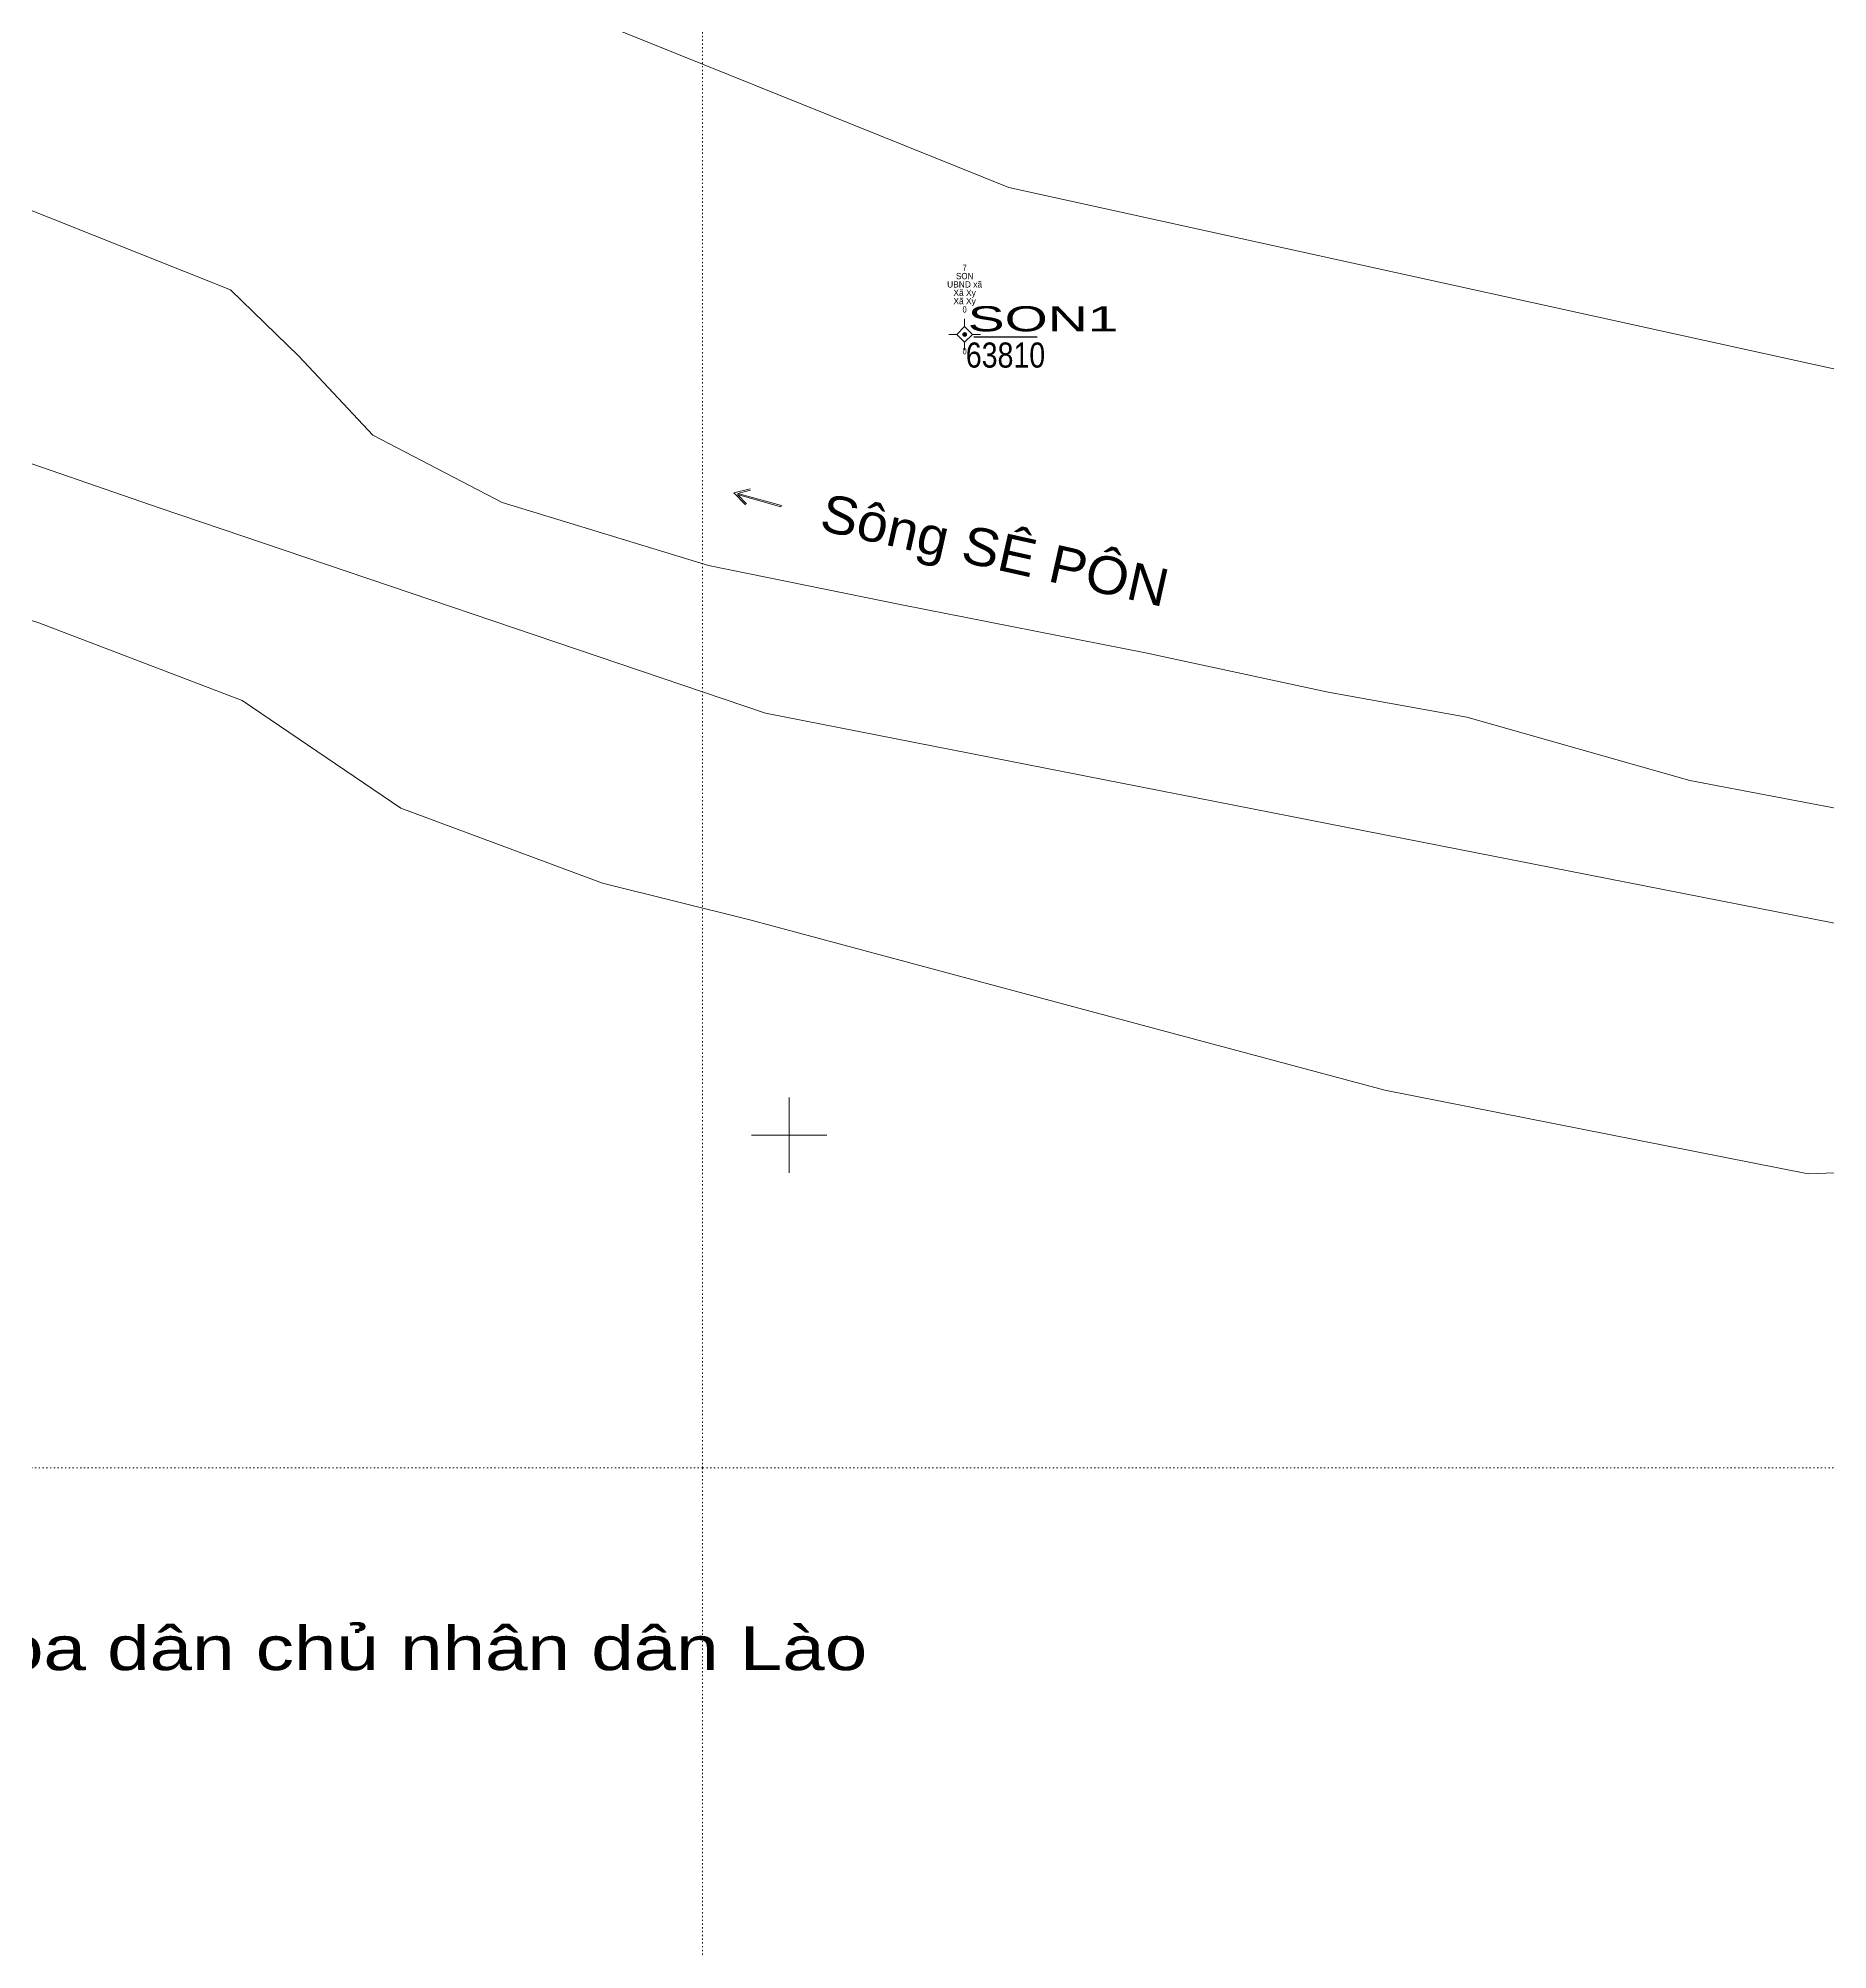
# Model space of a CAD drawing. Header units: metres. Extents: x 547678 to 549340, y 1816638 to 1818307.
# Drawn here: x 548680.3 to 548965.5, y 1817470.2 to 1817774.8 of the extents above; entities that cross this region are included whole.
import ezdxf
from ezdxf.enums import TextEntityAlignment as Align

# ---------------------------------------------------------------- set-up
doc = ezdxf.new("R2010")
doc.units = ezdxf.units.M
doc.header["$LTSCALE"] = 0.4
doc.linetypes.add('DOTTED', pattern=[1.5, 0.3, -1.2])
for name, color, linetype, lineweight in [('1', 7, 'DOTTED', 13), ('11', 7, 'Continuous', 13), ('13', 7, 'Continuous', 25), ('30', 7, 'Continuous', 13), ('32', 7, 'Continuous', 13), ('35', 7, 'Continuous', 13), ('40', 7, 'Continuous', 13), ('61', 7, 'Continuous', 13), ('63', 7, 'Continuous', 13)]:
    doc.layers.add(name, color=color, linetype=linetype, lineweight=lineweight)
for name, color, linetype in [('15', 7, 'Continuous'), ('39', 7, 'Continuous'), ('48', 7, 'Continuous')]:
    doc.layers.add(name, color=color, linetype=linetype)

msp = doc.modelspace()

# ---------------------------------------------------------------- hatches: boundary and pattern name
at = {"layer": '11'}
msp.add_hatch(color=256, dxfattribs=at).paths.add_polyline_path([(548828.26, 1817727.59, 1), (548827.659, 1817727.59, 1)])

# ---------------------------------------------------------------- linework, layer by layer
at = {"layer": '1'}
for points in [[(548232.21, 1817546.97), (548232.21, 1817926.97), (548786.21, 1817926.97), (548786.21, 1817546.97)], [(548786.21, 1817546.97), (548786.21, 1817926.97), (549340.21, 1817926.97), (549340.21, 1817546.97)], [(548232.21, 1817166.97), (548232.21, 1817546.97), (548786.21, 1817546.97), (548786.21, 1817166.97)], [(548786.21, 1817166.97), (548786.21, 1817546.97), (549340.21, 1817546.97), (549340.21, 1817166.97)]]:
    msp.add_lwpolyline(points, close=True, dxfattribs=at)
at = {"layer": '11'}
for p, q in [((548827.96, 1817730.09), (548827.96, 1817728.84)), ((548826.71, 1817727.59), (548825.46, 1817727.59)), ((548827.96, 1817726.34), (548827.96, 1817725.09)), ((548830.46, 1817727.59), (548829.21, 1817727.59))]:
    msp.add_line(p, q, dxfattribs=at)
msp.add_lwpolyline([(548827.96, 1817728.84), (548826.71, 1817727.59), (548827.96, 1817726.34), (548829.21, 1817727.59)], close=True, dxfattribs=at)
msp.add_circle((548827.959, 1817727.59), 0.3, dxfattribs=at)
at = {"layer": '13'}
msp.add_line((548829.41, 1817727.2), (548839.53, 1817727.2), dxfattribs=at)
at = {"layer": '30'}
for points in [[(549174.98, 1817626.07), (549161.45, 1817628.17), (549076.55, 1817644.07), (548999.72, 1817648.45), (548971.45, 1817651.18), (548943.53, 1817656.53), (548907.96, 1817666.58), (548885.89, 1817670.57), (548856.78, 1817676.85), (548817.95, 1817684.48), (548787.12, 1817690.78), (548754.24, 1817700.82), (548733.64, 1817711.53), (548721.85, 1817724.13), (548710.95, 1817734.69), (548645.73, 1817760.68)], [(549200, 1817622.19), (549161.45, 1817628.17), (549076.55, 1817644.07), (548999.72, 1817648.45), (548971.45, 1817651.18), (548943.53, 1817656.53), (548907.96, 1817666.58), (548885.89, 1817670.57), (548856.78, 1817676.85), (548817.95, 1817684.48), (548787.12, 1817690.78), (548754.24, 1817700.82), (548733.64, 1817711.53), (548721.85, 1817724.13), (548710.95, 1817734.69), (548645.73, 1817760.68)]]:
    msp.add_lwpolyline(points, dxfattribs=at)
at = {"layer": '32'}
for points in [[(548987.7, 1817717.46), (548835, 1817751), (548684.19, 1817811.77)], [(548984, 1817594.65), (548962.38, 1817593.85), (548894.94, 1817607.17), (548836.46, 1817622.83), (548793.74, 1817634.3), (548770.27, 1817640.17), (548738.14, 1817652.12), (548712.82, 1817669.28), (548680.42, 1817681.63), (548641.89, 1817694.02), (548609.87, 1817702.22), (548576.12, 1817706.65), (548513.38, 1817734.72), (548474.96, 1817748.51), (548452.04, 1817760.19), (548438.71, 1817768.04), (548426.54, 1817769.28), (548412.65, 1817760.45), (548365.86, 1817759.98), (548334.18, 1817766.26), (548328.8, 1817767.8)]]:
    msp.add_lwpolyline(points, dxfattribs=at)
at = {"layer": '35'}
for p, q in [((548793.2, 1817700.6), (548791.76, 1817702.09)), ((548791.81, 1817702.26), (548793.81, 1817702.77))]:
    msp.add_line(p, q, dxfattribs=at)
for points in [[(548793.77, 1817702.99), (548791.2, 1817702.35), (548793.04, 1817700.44)], [(548791.76, 1817702.09), (548798.68, 1817700.11), (548798.75, 1817700.33), (548791.81, 1817702.26)]]:
    msp.add_lwpolyline(points, dxfattribs=at)
at = {"layer": '40'}
msp.add_lwpolyline([(548520.85, 1817763.94), (548617.47, 1817728.33), (548699.58, 1817699.97), (548796.23, 1817667.25), (548996.05, 1817627.97), (549058.94, 1817616.51), (549163.58, 1817604.14), (549200, 1817600.3)], dxfattribs=at)
at = {"layer": '61'}
msp.add_lwpolyline([(549200, 1817600.3), (549163.58, 1817604.14), (549058.94, 1817616.51), (548996.05, 1817627.97), (548796.23, 1817667.25), (548699.58, 1817699.97), (548617.47, 1817728.33), (548520.85, 1817763.94)], dxfattribs=at)
at = {"layer": '63'}
for p, q in [((548800, 1817594), (548800, 1817606)), ((548794, 1817600), (548806, 1817600))]:
    msp.add_line(p, q, dxfattribs=at)

# ---------------------------------------------------------------- texts
at = {"layer": '13'}
for s, width, p in [('SON1', 1.65, (548840.46, 1817728.09)), ('63810', 0.85, (548834.47, 1817722.31))]:
    msp.add_text(s, height=4, dxfattribs=dict(at, width=width)).set_placement(p, align=Align.CENTER)
at = {"layer": '15'}
for s, width, p in [('SON', 0.95, (548827.965, 1817736.4)), ('7', 0.9, (548827.955, 1817737.73)), ('0', 0.9, (548827.955, 1817731.08)), ('0', 0.9, (548827.955, 1817724.43))]:
    msp.add_text(s, height=1, dxfattribs=dict(at, width=width)).set_placement(p, align=Align.CENTER)
for s, p in [('UBND xã', (548827.955, 1817735.07)), ('Xã Xy', (548827.955, 1817733.74)), ('Xã Xy', (548827.955, 1817732.41))]:
    msp.add_text(s, height=1, dxfattribs=at).set_placement(p, align=Align.CENTER)
at = {"layer": '39', "width": 1.1}
msp.add_text('Sông SÊ PÔN', height=6, rotation=347.385, dxfattribs=at).set_placement((548832.13, 1817690.304), align=Align.CENTER)
at = {"layer": '48', "width": 1.3}
msp.add_text('Nước cộng hòa dân chủ nhân dân Lào', height=7, dxfattribs=at).set_placement((548707.96, 1817514.74), align=Align.CENTER)

doc.saveas('drawing.dxf')
